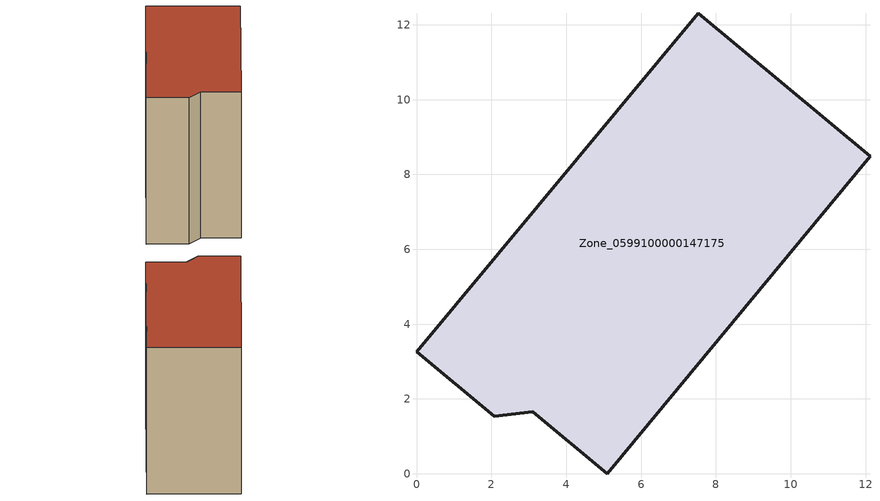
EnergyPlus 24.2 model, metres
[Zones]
Zone_0599100000147175
 floor ground (C_G): 3.11,1.66 2.08,1.54 0,3.26 7.53,12.31 12.12,8.49 5.1,0 z0
 wall outside (C_F): 7.53,12.31 0,3.26 2.08,1.54 3.11,1.66 5.1,0 12.12,8.49 7.53,12.31 z0:10.58
 roof outside (C_R): 5.1,0 12.12,8.49 7.53,12.31 0,3.26 2.08,1.54 3.11,1.66 z10.58
[BUILDING]
Pand.0599100000147175: North Axis=0; Terrain=City; Loads Convergence Tolerance Value=0.04; Temperature Convergence Tolerance Value=0.4; Solar Distribution=FullExterior; Maximum Number of Warmup Days=25; Minimum Number of Warmup Days=1
[Site:Location]
Rotterdam.The.Hague.AP_ZH_NLD Design_Conditions: Latitude=51.96; Longitude=4.45; Time Zone=1; Elevation=-4.5
[SITE:GROUNDTEMPERATURE:BUILDINGSURFACE]
18, 18, 18, 18, 18, 18, 18, 18, 18, 18, 18, 18
[MATERIAL] Thermal Absorptance=0.9; Solar Absorptance=0.7; Visible Absorptance=0.7
Name | Roughness | Thickness | Conductivity | Density | Specific Heat
G.TI.1946 | MediumSmooth | 0.15 | 1 | 540 | 1210
F.TI.1946 | Rough | 0.3 | 0.857143 | 1920 | 840
R.TI.1946 | MediumRough | 0.2 | 0.1 | 1500 | 1000
[CONSTRUCTION]
C_G: G.TI.1946
C_F: F.TI.1946
C_R: R.TI.1946
[ZONE]
Zone_0599100000147175: Type=1; Multiplier=1; Ceiling Height=Autocalculate; Volume=Autocalculate; Floor Area=autocalculate; Part of Total Floor Area=Yes
[ZONEINFILTRATION:DESIGNFLOWRATE]
Infil_Zone_0599100000147175: Zone or ZoneList or Space or SpaceList=Zone_0599100000147175; Schedule=AlwaysOn; Design Flow Rate Calculation Method=Flow/Area; Flow Rate per Floor Area=0.003; Constant Term Coefficient=1; Temperature Term Coefficient=0; Velocity Term Coefficient=0; Velocity Squared Term Coefficient=0
[HVACTEMPLATE:ZONE:IDEALLOADSAIRSYSTEM]
Zone_0599100000147175: Maximum Heating Supply Air Temperature=50; Minimum Cooling Supply Air Temperature=13; Maximum Heating Supply Air Humidity Ratio=0.0156; Minimum Cooling Supply Air Humidity Ratio=0.0077; Heating Limit=NoLimit; Cooling Limit=NoLimit; Dehumidification Control Type=ConstantSensibleHeatRatio; Cooling Sensible Heat Ratio=0.7; Dehumidification Setpoint=60; Humidification Control Type=None; Humidification Setpoint=30; Outdoor Air Method=None; Outdoor Air Flow Rate per Person=0.00944; Outdoor Air Flow Rate per Zone Floor Area=0; Outdoor Air Flow Rate per Zone=0; Demand Controlled Ventilation Type=None; Outdoor Air Economizer Type=NoEconomizer; Heat Recovery Type=None; Sensible Heat Recovery Effectiveness=0.7; Latent Heat Recovery Effectiveness=0.65
[ZONECONTROL:THERMOSTAT]
ThermostatControl_Zone_0599100000147175: Zone or ZoneList=Zone_0599100000147175; Control Type Schedule=DualSetpointControlType; Control 1=Thermostat_Zone_0599100000147175; Temperature Difference Between Cutout And Setpoint=0
[THERMOSTATSETPOINT:DUALSETPOINT]
Thermostat_Zone_0599100000147175: Heating Setpoint Temperature Schedule=HeatingSetpoint_Zone_0599100000147175; Cooling Setpoint Temperature Schedule=CoolingSetpoint_Zone_0599100000147175
[SCHEDULE:COMPACT]
HeatingSetpoint_Zone_0599100000147175: Through: 12/31, For: AllDays, Until: 24:00, 21
CoolingSetpoint_Zone_0599100000147175: Through: 12/31, For: AllDays, Until: 24:00, 24
DualSetpointControlType: Through: 12/31, For: AllDays, Until: 24:00, 4
AlwaysOn: Through: 12/31, For: AllDays, Until: 24:00, 1
